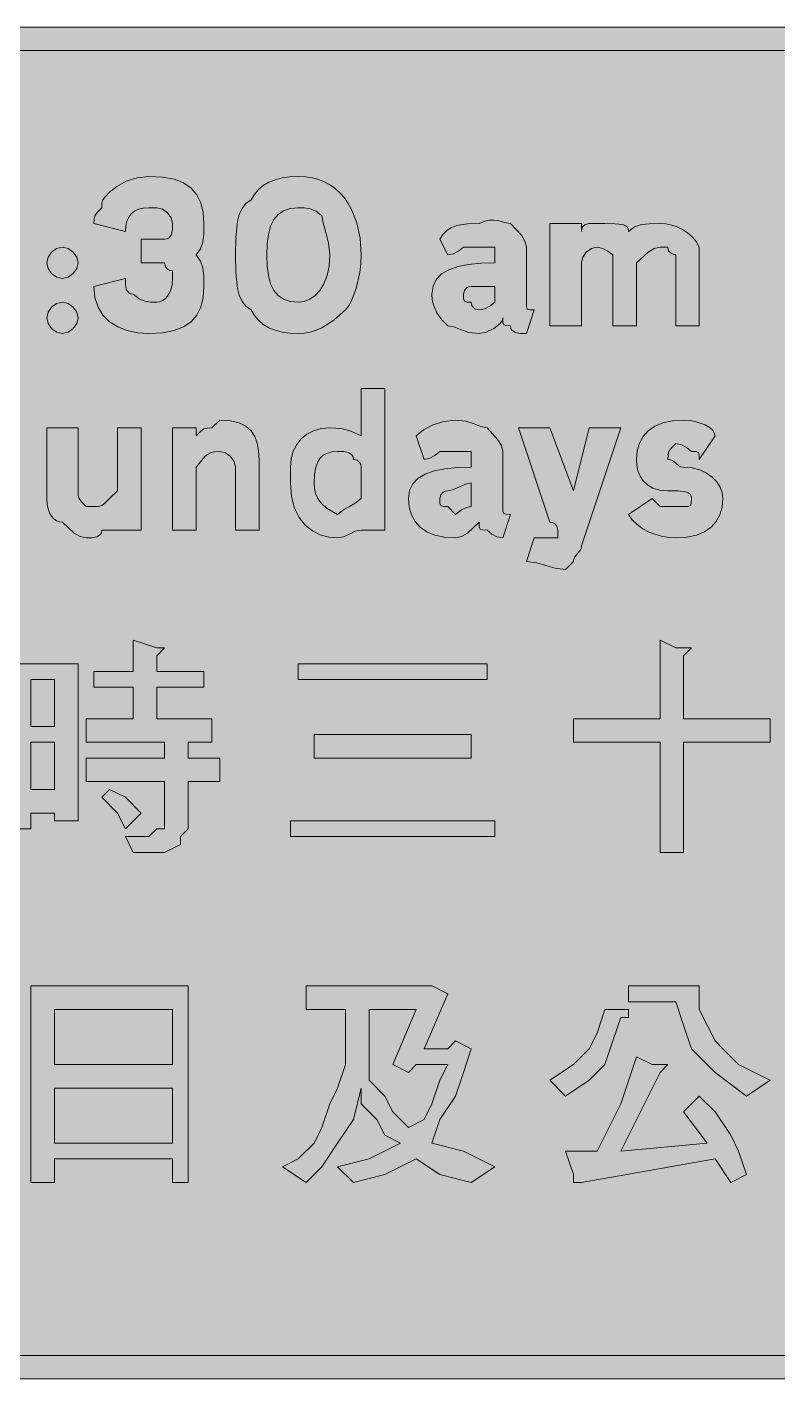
# Model space of a CAD drawing. Header units: metres. Extents: x 12 to 555, y 33 to 239.
# Drawn here: x 165.8 to 280.4, y 32.9 to 239.3 of the extents above; entities that cross this region are included whole.
import ezdxf

# ---------------------------------------------------------------- set-up
doc = ezdxf.new("R2010")
doc.units = ezdxf.units.M
doc.layers.add('FILL_BLACK_000000', color=7, linetype='Continuous', true_color=0x000000)
doc.layers.add('FILL_WHITE_FFFFFF', color=7, linetype='Continuous', true_color=0xffffff)

msp = doc.modelspace()

# ---------------------------------------------------------------- hatches: boundary and pattern name
at = {"layer": 'FILL_BLACK_000000', "true_color": 0x000000}
h = msp.add_hatch(color=7, dxfattribs=at)
h.dxf.hatch_style = 1
h.paths.add_polyline_path([(550.41, 239.28), (552.81, 236.88), (553.21, 236.83), (553.52, 236.67), (554.01, 236.13), (554.5, 235.36), (555.21, 234.48), (555.21, 230.88), (555.21, 41.28), (555, 39.5), (554.46, 37.83), (553.69, 36.39), (552.81, 35.28), (552.1, 34.4), (551.61, 33.63), (551.12, 33.09), (550.81, 32.93), (550.41, 32.88), (546.81, 32.88), (20.01, 32.88), (18.4, 32.92), (17.01, 33.18), (16.33, 33.47), (15.62, 33.89), (14.01, 35.28), (13.13, 36.39), (12.36, 37.83), (11.82, 39.5), (11.61, 41.28), (11.61, 230.88), (11.82, 232.66), (12.36, 234.33), (13.13, 235.77), (14.01, 236.88), (15.62, 238.27), (16.33, 238.69), (17.01, 238.98), (18.4, 239.24), (20.01, 239.28), (546.81, 239.28), (550.41, 239.28)])
h.paths.add_polyline_path([(18.36, 235.08), (17.61, 234.48), (16.92, 233.58), (16.56, 232.68), (16.43, 231.78), (16.41, 230.88), (16.41, 41.28), (16.43, 40.38), (16.56, 39.48), (16.92, 38.58), (17.61, 37.68), (17.66, 37.28), (17.82, 36.99), (18.36, 36.63), (19.13, 36.5), (20.01, 36.48), (546.81, 36.48), (547.71, 36.5), (548.61, 36.63), (549.51, 36.99), (550.41, 37.68), (550.6, 38.58), (551.01, 39.48), (551.42, 40.38), (551.61, 41.28), (551.61, 230.88), (551.42, 231.78), (551.01, 232.68), (550.6, 233.58), (550.41, 234.48), (549.51, 234.67), (548.61, 235.08), (547.71, 235.49), (546.81, 235.68), (20.01, 235.68), (19.13, 235.49), (18.36, 235.08)], flags=16)
h = msp.add_hatch(color=7, dxfattribs=at)
h.dxf.hatch_style = 1
h.paths.add_polyline_path([(182.67, 192.59), (181.07, 192.93), (179.64, 193.49), (178.41, 194.28), (177.4, 195.29), (176.65, 196.53), (176.17, 197.99), (176.01, 199.68), (180.81, 200.88), (180.83, 200), (180.96, 199.23), (181.32, 198.69), (181.61, 198.53), (182.01, 198.48), (182.91, 197.79), (183.81, 197.43), (184.71, 197.3), (185.61, 197.28), (186.06, 197.34), (186.49, 197.51), (186.9, 197.79), (187.26, 198.18), (187.57, 198.69), (187.8, 199.31), (187.96, 200.04), (188.01, 200.88), (188.01, 202.08), (187.61, 202.13), (187.32, 202.27), (186.96, 202.68), (186.81, 203.28), (183.21, 203.28), (183.21, 206.88), (186.81, 206.88), (187.21, 206.93), (187.5, 207.09), (187.86, 207.63), (187.99, 208.4), (188.01, 209.28), (187.8, 210.16), (187.26, 210.93), (186.49, 211.47), (185.61, 211.68), (184.41, 211.68), (183.57, 211.62), (182.83, 211.46), (182.22, 211.17), (181.71, 210.78), (181.32, 210.27), (181.03, 209.66), (180.87, 208.92), (180.81, 208.08), (176.01, 209.28), (176.03, 209.99), (176.16, 210.48), (176.52, 210.97), (177.21, 211.68), (177.23, 212.39), (177.36, 212.88), (177.72, 213.37), (178.41, 214.08), (179.52, 214.96), (180.96, 215.73), (182.63, 216.27), (184.41, 216.48), (186.49, 216.37), (188.25, 216.03), (189.7, 215.47), (190.86, 214.68), (191.73, 213.67), (192.34, 212.43), (192.7, 210.97), (192.81, 209.28), (192.79, 207.69), (192.66, 206.43), (192.3, 205.4), (191.61, 204.48), (192.3, 203.56), (192.66, 202.53), (192.79, 201.27), (192.81, 199.68), (192.7, 197.99), (192.34, 196.53), (191.73, 195.29), (190.86, 194.28), (189.7, 193.49), (188.25, 192.93), (186.49, 192.59), (184.41, 192.48), (182.67, 192.59)])
h = msp.add_hatch(color=7, dxfattribs=at)
h.dxf.hatch_style = 1
h.paths.add_polyline_path([(216.6, 201.82), (216.06, 199.38), (215.29, 197.39), (214.86, 196.64), (214.41, 196.08), (212.61, 194.51), (210.81, 193.38), (209.91, 192.99), (209.01, 192.71), (208.11, 192.54), (207.21, 192.48), (205.92, 192.54), (204.73, 192.71), (203.67, 192.99), (202.71, 193.38), (201.87, 193.89), (201.13, 194.51), (200.52, 195.24), (200.01, 196.08), (199.22, 196.64), (198.62, 197.39), (198.2, 198.32), (197.91, 199.38), (197.65, 201.82), (197.61, 204.48), (197.65, 207.14), (197.91, 209.58), (198.2, 210.64), (198.62, 211.57), (199.22, 212.32), (200.01, 212.88), (200.52, 213.72), (201.13, 214.46), (201.87, 215.07), (202.71, 215.58), (203.67, 215.97), (204.73, 216.26), (205.92, 216.42), (207.21, 216.48), (208.31, 216.42), (209.35, 216.26), (210.32, 215.99), (211.24, 215.62), (212.1, 215.15), (212.88, 214.58), (213.61, 213.92), (214.26, 213.18), (214.84, 212.35), (215.35, 211.44), (216.15, 209.39), (216.64, 207.06), (216.81, 204.48), (216.76, 203.13), (216.6, 201.82)])
h.paths.add_polyline_path([(211.41, 207.93), (211, 209.37), (210.81, 210.48), (209.91, 211.17), (209.01, 211.53), (208.11, 211.66), (207.21, 211.68), (205.97, 211.57), (204.94, 211.23), (204.11, 210.67), (203.46, 209.88), (202.98, 208.87), (202.65, 207.63), (202.47, 206.17), (202.41, 204.48), (202.47, 202.79), (202.65, 201.33), (202.98, 200.09), (203.46, 199.08), (204.11, 198.29), (204.94, 197.73), (205.97, 197.39), (207.21, 197.28), (208.11, 197.39), (208.97, 197.73), (209.78, 198.29), (210.51, 199.08), (211.12, 200.09), (211.6, 201.33), (211.9, 202.79), (212.01, 204.48), (211.82, 206.26), (211.41, 207.93)], flags=16)
h = msp.add_hatch(color=7, dxfattribs=at)
h.dxf.hatch_style = 1
h.paths.add_polyline_path([(241.13, 192.5), (240.36, 192.63), (239.82, 192.99), (239.66, 193.28), (239.61, 193.68), (238.92, 193.7), (238.56, 193.83), (238.43, 194.19), (238.41, 194.88), (238.3, 194.43), (238.02, 194), (237.06, 193.23), (235.88, 192.69), (234.81, 192.48), (233.22, 192.67), (231.96, 193.08), (230.93, 193.49), (230.01, 193.68), (229.13, 194.6), (228.36, 195.63), (227.82, 196.89), (227.66, 197.63), (227.61, 198.48), (227.78, 199.72), (228.27, 200.75), (229.07, 201.58), (230.16, 202.23), (231.54, 202.71), (233.18, 203.04), (235.07, 203.22), (237.21, 203.28), (237.21, 204.48), (237.21, 205.68), (234.81, 205.68), (232.41, 205.68), (231.66, 205.08), (230.89, 204.67), (230.01, 204.48), (228.81, 206.88), (229.31, 207.67), (229.92, 208.27), (230.6, 208.69), (231.36, 208.98), (233.03, 209.24), (234.81, 209.28), (235.66, 209.62), (236.4, 209.79), (237.07, 209.81), (237.66, 209.73), (238.69, 209.45), (239.61, 209.28), (241.26, 207.48), (241.8, 206.58), (242.01, 205.68), (242.01, 197.28), (242.03, 196.59), (242.16, 196.23), (242.52, 196.1), (243.21, 196.08), (242.01, 192.48), (241.13, 192.5)])
h.paths.add_polyline_path([(232.56, 197.43), (232.92, 197.3), (233.61, 197.28), (233.66, 196.88), (233.8, 196.59), (234.21, 196.23), (234.81, 196.08), (235.69, 196.27), (236.46, 196.68), (237.21, 197.28), (237.21, 199.68), (233.61, 199.68), (233.21, 199.63), (232.92, 199.49), (232.56, 199.08), (232.41, 198.48), (232.43, 197.79), (232.56, 197.43)], flags=16)
h = msp.add_hatch(color=7, dxfattribs=at)
h.dxf.hatch_style = 1
h.paths.add_polyline_path([(261.51, 205.47), (260.61, 204.93), (258.81, 203.28), (258.81, 193.68), (255.21, 193.68), (255.21, 204.48), (254.46, 205.08), (253.69, 205.49), (252.81, 205.68), (251.93, 205.47), (251.16, 204.93), (250.62, 204.16), (250.41, 203.28), (250.41, 193.68), (245.61, 193.68), (245.61, 209.28), (250.41, 209.28), (250.41, 208.08), (250.46, 208.48), (250.6, 208.77), (251.01, 209.13), (251.61, 209.28), (254.01, 209.28), (255.58, 209.26), (256.71, 209.13), (257.1, 208.99), (257.38, 208.77), (257.55, 208.48), (257.61, 208.08), (258.53, 208.77), (259.56, 209.13), (260.82, 209.26), (262.41, 209.28), (263.31, 209.22), (264.19, 209.05), (265.05, 208.77), (265.86, 208.38), (266.62, 207.87), (267.3, 207.25), (267.91, 206.52), (268.41, 205.68), (268.41, 204.48), (268.41, 193.68), (264.81, 193.68), (264.81, 204.48), (264.21, 204.63), (263.8, 204.99), (263.66, 205.28), (263.61, 205.68), (262.41, 205.68), (261.51, 205.47)])
h = msp.add_hatch(color=7, dxfattribs=at)
h.dxf.hatch_style = 1
h.paths.add_polyline_path([(173.4, 202.4), (172.86, 201.63), (172.09, 201.09), (171.21, 200.88), (170.33, 201.09), (169.56, 201.63), (169.02, 202.4), (168.81, 203.28), (169.02, 204.16), (169.56, 204.93), (170.33, 205.47), (171.21, 205.68), (172.09, 205.47), (172.86, 204.93), (173.4, 204.16), (173.61, 203.28), (173.4, 202.4)])
h = msp.add_hatch(color=7, dxfattribs=at)
h.dxf.hatch_style = 1
h.paths.add_polyline_path([(173.4, 194), (172.86, 193.23), (172.09, 192.69), (171.21, 192.48), (170.33, 192.69), (169.56, 193.23), (169.02, 194), (168.81, 194.88), (169.02, 195.76), (169.56, 196.53), (170.33, 197.07), (171.21, 197.28), (172.09, 197.07), (172.86, 196.53), (173.4, 195.76), (173.61, 194.88), (173.4, 194)])
h = msp.add_hatch(color=7, dxfattribs=at)
h.dxf.hatch_style = 1
h.paths.add_polyline_path([(220.41, 184.08), (220.41, 162.48), (216.81, 162.48), (215.91, 162.29), (215.01, 161.88), (214.11, 161.47), (213.21, 161.28), (211.87, 161.39), (210.57, 161.75), (209.35, 162.36), (208.26, 163.23), (207.34, 164.39), (206.63, 165.84), (206.17, 167.6), (206.01, 169.68), (206.01, 170.88), (206.01, 172.08), (206.12, 173.37), (206.44, 174.54), (206.96, 175.56), (207.66, 176.43), (208.53, 177.13), (209.55, 177.65), (210.72, 177.97), (212.01, 178.08), (212.93, 178.06), (213.96, 177.93), (215.22, 177.57), (216.81, 176.88), (216.81, 184.08), (220.41, 184.08)])
h.paths.add_polyline_path([(216.81, 172.08), (216.76, 172.48), (216.62, 172.77), (216.21, 173.13), (215.61, 173.28), (215.56, 173.68), (215.4, 173.97), (214.86, 174.33), (214.09, 174.46), (213.21, 174.48), (212.37, 174.42), (211.63, 174.24), (211.02, 173.91), (210.51, 173.43), (210.12, 172.78), (209.83, 171.95), (209.67, 170.92), (209.61, 169.68), (209.67, 168.83), (209.83, 168.09), (210.12, 167.42), (210.51, 166.83), (211.02, 166.29), (211.63, 165.8), (213.21, 164.88), (214.11, 165.59), (215.01, 166.08), (215.91, 166.57), (216.81, 167.28), (216.81, 170.88), (216.81, 172.08)], flags=16)
h = msp.add_hatch(color=7, dxfattribs=at)
h.dxf.hatch_style = 1
h.paths.add_polyline_path([(183.21, 178.08), (183.21, 162.48), (178.41, 162.48), (177.21, 162.48), (177.16, 162.08), (177, 161.79), (176.46, 161.43), (175.69, 161.3), (174.81, 161.28), (173.91, 161.49), (173.01, 162.03), (171.21, 163.68), (170.76, 163.74), (170.33, 163.91), (169.92, 164.19), (169.56, 164.58), (169.25, 165.09), (169.02, 165.71), (168.86, 166.44), (168.81, 167.28), (168.81, 178.08), (173.61, 178.08), (173.61, 168.48), (173.63, 167.77), (173.76, 167.28), (174.12, 166.79), (174.81, 166.08), (176.01, 166.08), (176.72, 166.1), (177.21, 166.23), (177.7, 166.59), (178.41, 167.28), (179.61, 168.48), (179.61, 178.08), (183.21, 178.08)])
h = msp.add_hatch(color=7, dxfattribs=at)
h.dxf.hatch_style = 1
h.paths.add_polyline_path([(197.61, 162.48), (197.61, 172.08), (197.4, 172.96), (196.86, 173.73), (196.09, 174.27), (195.21, 174.48), (194.42, 174.43), (193.8, 174.27), (193.33, 174.04), (192.96, 173.73), (191.61, 172.08), (191.61, 162.48), (188.01, 162.48), (188.01, 178.08), (191.61, 178.08), (191.61, 176.88), (192.32, 177.57), (192.81, 177.93), (193.3, 178.06), (194.01, 178.08), (195.21, 179.28), (196.85, 179.17), (198.17, 178.85), (199.22, 178.33), (200.01, 177.63), (200.58, 176.76), (200.95, 175.74), (201.15, 174.57), (201.21, 173.28), (201.21, 162.48), (197.61, 162.48)])
h = msp.add_hatch(color=7, dxfattribs=at)
h.dxf.hatch_style = 1
h.paths.add_polyline_path([(237.53, 161.47), (236.76, 161.88), (236.01, 162.48), (235.32, 162.5), (234.96, 162.63), (234.83, 162.99), (234.81, 163.68), (233.01, 162.03), (232.11, 161.49), (231.21, 161.28), (229.52, 161.39), (228.06, 161.71), (226.82, 162.23), (225.81, 162.93), (225.02, 163.8), (224.46, 164.82), (224.12, 165.99), (224.01, 167.28), (224.18, 168.52), (224.67, 169.55), (225.47, 170.38), (226.56, 171.03), (227.94, 171.51), (229.58, 171.84), (231.47, 172.02), (233.61, 172.08), (233.61, 173.28), (233.61, 174.48), (231.21, 174.48), (228.81, 174.48), (228.06, 173.88), (227.29, 173.47), (226.41, 173.28), (225.21, 176.88), (226.32, 177.76), (227.76, 178.53), (229.43, 179.07), (231.21, 179.28), (232.8, 179.09), (234.06, 178.68), (235.09, 178.27), (236.01, 178.08), (237.66, 176.28), (238.2, 175.38), (238.41, 174.48), (238.41, 166.08), (238.43, 165.39), (238.56, 165.03), (238.92, 164.9), (239.61, 164.88), (238.41, 161.28), (237.53, 161.47)])
h.paths.add_polyline_path([(228.96, 166.23), (229.32, 166.1), (230.01, 166.08), (231.21, 164.88), (232.09, 165.57), (232.86, 165.93), (233.61, 166.08), (233.61, 169.68), (232.71, 169.49), (231.81, 169.08), (230.91, 168.67), (230.01, 168.48), (229.61, 168.43), (229.32, 168.29), (228.96, 167.88), (228.81, 167.28), (228.83, 166.59), (228.96, 166.23)], flags=16)
h = msp.add_hatch(color=7, dxfattribs=at)
h.dxf.hatch_style = 1
h.paths.add_polyline_path([(250.41, 160.08), (250.36, 159.68), (250.22, 159.37), (249.81, 158.88), (249.4, 158.39), (249.26, 158.08), (249.21, 157.68), (248.01, 156.48), (246.4, 156.67), (245.01, 157.08), (243.62, 157.49), (242.01, 157.68), (243.21, 161.28), (244.41, 161.28), (245.61, 161.28), (246.81, 161.28), (246.81, 162.48), (246.66, 163.08), (246.3, 163.49), (246.01, 163.63), (245.61, 163.68), (240.81, 178.08), (245.61, 178.08), (249.21, 168.48), (251.61, 178.08), (256.41, 178.08), (250.41, 160.08)])
h = msp.add_hatch(color=7, dxfattribs=at)
h.dxf.hatch_style = 1
h.paths.add_polyline_path([(271.9, 165.99), (271.56, 164.82), (271, 163.8), (270.21, 162.93), (269.2, 162.23), (267.96, 161.71), (266.5, 161.39), (264.81, 161.28), (263.86, 161.34), (262.84, 161.51), (261.79, 161.79), (260.76, 162.18), (259.78, 162.69), (258.9, 163.31), (258.17, 164.04), (257.61, 164.88), (261.21, 167.28), (262.41, 166.08), (264.81, 166.08), (266.01, 166.08), (266.7, 166.1), (267.06, 166.23), (267.19, 166.59), (267.21, 167.28), (267.15, 167.68), (266.99, 167.97), (266.7, 168.19), (266.31, 168.33), (265.18, 168.46), (263.61, 168.48), (262.37, 168.59), (261.34, 168.89), (260.51, 169.37), (259.86, 169.98), (259.38, 170.71), (259.05, 171.52), (258.87, 172.38), (258.81, 173.28), (258.92, 174.57), (259.26, 175.74), (259.82, 176.76), (260.61, 177.63), (261.62, 178.33), (262.86, 178.85), (264.32, 179.17), (266.01, 179.28), (266.91, 179.23), (267.77, 179.07), (269.31, 178.53), (269.92, 178.17), (270.4, 177.76), (270.7, 177.33), (270.81, 176.88), (268.41, 173.28), (268.39, 173.97), (268.26, 174.33), (267.9, 174.46), (267.21, 174.48), (266.46, 175.08), (265.69, 175.49), (264.81, 175.68), (264.12, 174.97), (263.76, 174.48), (263.63, 173.99), (263.61, 173.28), (264.01, 173.23), (264.32, 173.09), (264.81, 172.68), (265.3, 172.27), (265.61, 172.13), (266.01, 172.08), (267.3, 171.97), (268.47, 171.67), (269.49, 171.19), (270.36, 170.58), (271.06, 169.85), (271.58, 169.04), (271.9, 168.18), (272.01, 167.28), (271.9, 165.99)])
h = msp.add_hatch(color=7, dxfattribs=at)
h.dxf.hatch_style = 1
h.paths.add_polyline_path([(182.01, 138.48), (176.01, 138.48), (176.01, 140.88), (182.01, 140.88), (182.01, 145.68), (185.61, 144.48), (186.81, 144.48), (185.61, 143.28), (185.61, 140.88), (192.81, 140.88), (192.81, 138.48), (185.61, 138.48), (185.61, 133.68), (194.01, 133.68), (194.01, 130.08), (190.41, 130.08), (190.41, 127.68), (195.21, 127.68), (195.21, 124.08), (190.41, 124.08), (190.41, 116.88), (189.21, 115.68), (189.21, 114.48), (186.81, 113.28), (185.61, 113.28), (182.01, 113.28), (180.81, 115.68), (184.41, 115.68), (185.61, 116.88), (186.81, 116.88), (186.81, 118.08), (186.81, 124.08), (174.81, 124.08), (174.81, 127.68), (186.81, 127.68), (186.81, 130.08), (174.81, 130.08), (174.81, 133.68), (182.01, 133.68), (182.01, 138.48)])
h = msp.add_hatch(color=7, dxfattribs=at)
h.dxf.hatch_style = 1
h.paths.add_polyline_path([(266.01, 144.48), (267.21, 144.48), (266.01, 143.28), (266.01, 133.68), (279.21, 133.68), (279.21, 130.08), (266.01, 130.08), (266.01, 113.28), (262.41, 113.28), (262.41, 130.08), (249.21, 130.08), (249.21, 133.68), (262.41, 133.68), (262.41, 145.68), (264.81, 144.48), (266.01, 144.48)])
h = msp.add_hatch(color=7, dxfattribs=at)
h.dxf.hatch_style = 1
h.paths.add_polyline_path([(170.01, 118.08), (170.01, 119.28), (166.41, 119.28), (166.41, 116.88), (162.81, 116.88), (162.81, 118.08), (162.81, 142.08), (173.61, 142.08), (173.61, 118.08), (170.01, 118.08)])
h.paths.add_polyline_path([(166.41, 139.68), (166.41, 132.48), (170.01, 132.48), (170.01, 139.68), (166.41, 139.68)], flags=16)
h.paths.add_polyline_path([(170.01, 130.08), (166.41, 130.08), (166.41, 122.88), (170.01, 122.88), (170.01, 130.08)], flags=16)
h = msp.add_hatch(color=7, dxfattribs=at)
h.dxf.hatch_style = 1
h.paths.add_polyline_path([(236.01, 142.08), (236.01, 139.68), (207.21, 139.68), (207.21, 142.08), (236.01, 142.08)])
h = msp.add_hatch(color=7, dxfattribs=at)
h.dxf.hatch_style = 1
h.paths.add_polyline_path([(233.61, 131.28), (233.61, 127.68), (209.61, 127.68), (209.61, 131.28), (233.61, 131.28)])
h = msp.add_hatch(color=7, dxfattribs=at)
h.dxf.hatch_style = 1
h.paths.add_polyline_path([(180.81, 121.68), (183.21, 119.28), (180.81, 116.88), (179.61, 119.28), (177.21, 121.68), (178.41, 122.88), (180.81, 121.68)])
h = msp.add_hatch(color=7, dxfattribs=at)
h.dxf.hatch_style = 1
h.paths.add_polyline_path([(237.21, 118.08), (237.21, 115.68), (206.01, 115.68), (206.01, 118.08), (237.21, 118.08)])
h = msp.add_hatch(color=7, dxfattribs=at)
h.dxf.hatch_style = 1
h.paths.add_polyline_path([(190.41, 62.88), (188.01, 62.88), (188.01, 66.48), (170.01, 66.48), (170.01, 62.88), (166.41, 62.88), (166.41, 92.88), (190.41, 92.88), (190.41, 62.88)])
h.paths.add_polyline_path([(170.01, 77.28), (170.01, 68.88), (188.01, 68.88), (188.01, 77.28), (170.01, 77.28)], flags=16)
h.paths.add_polyline_path([(188.01, 89.28), (170.01, 89.28), (170.01, 80.88), (188.01, 80.88), (188.01, 89.28)], flags=16)
h = msp.add_hatch(color=7, dxfattribs=at)
h.dxf.hatch_style = 1
h.paths.add_polyline_path([(227.61, 92.88), (230.01, 91.68), (226.41, 83.28), (230.01, 83.28), (231.21, 84.48), (233.61, 83.28), (232.41, 79.68), (231.21, 76.08), (228.81, 72.48), (227.61, 68.88), (232.41, 67.68), (237.21, 65.28), (233.61, 62.88), (228.81, 64.08), (225.21, 66.48), (220.41, 64.08), (215.61, 62.88), (213.21, 65.28), (218.01, 66.48), (222.81, 68.88), (220.41, 70.08), (219.21, 72.48), (216.81, 74.88), (216.81, 77.28), (215.61, 72.48), (213.21, 68.88), (210.81, 65.28), (208.41, 62.88), (204.81, 65.28), (207.21, 66.48), (209.61, 68.88), (210.81, 71.28), (212.01, 74.88), (213.21, 77.28), (214.41, 80.88), (214.41, 85.68), (214.41, 89.28), (208.41, 89.28), (208.41, 92.88), (226.41, 92.88), (227.61, 92.88)])
h.paths.add_polyline_path([(218.01, 78.48), (220.41, 76.08), (221.61, 73.68), (224.01, 71.28), (226.41, 72.48), (227.61, 74.88), (228.81, 78.48), (230.01, 80.88), (225.21, 80.88), (224.01, 79.68), (221.61, 80.88), (225.21, 89.28), (218.01, 89.28), (218.01, 80.88), (218.01, 78.48)], flags=16)
h = msp.add_hatch(color=7, dxfattribs=at)
h.dxf.hatch_style = 1
h.paths.add_polyline_path([(268.41, 92.88), (268.41, 90.48), (268.41, 89.28), (269.61, 86.88), (270.81, 84.48), (272.01, 83.28), (274.41, 80.88), (276.81, 79.68), (279.21, 78.48), (275.61, 76.08), (270.81, 79.68), (267.21, 83.28), (266.01, 86.88), (264.81, 90.48), (257.61, 90.48), (257.61, 92.88), (268.41, 92.88)])
h = msp.add_hatch(color=7, dxfattribs=at)
h.dxf.hatch_style = 1
h.paths.add_polyline_path([(257.61, 89.28), (257.61, 88.08), (256.41, 88.08), (255.21, 84.48), (254.01, 80.88), (251.61, 78.48), (248.01, 76.08), (245.61, 78.48), (249.21, 80.88), (251.61, 83.28), (252.81, 85.68), (254.01, 89.28), (256.41, 89.28), (257.61, 89.28)])
h = msp.add_hatch(color=7, dxfattribs=at)
h.dxf.hatch_style = 1
h.paths.add_polyline_path([(262.41, 80.88), (263.61, 80.88), (262.41, 79.68), (256.41, 67.68), (269.61, 68.88), (266.01, 73.68), (268.41, 76.08), (270.81, 73.68), (273.21, 70.08), (274.41, 67.68), (275.61, 64.08), (273.21, 62.88), (270.81, 66.48), (250.41, 62.88), (249.21, 62.88), (249.21, 64.08), (248.01, 67.68), (252.81, 67.68), (256.41, 74.88), (258.81, 82.08), (261.21, 80.88), (262.41, 80.88)])
at = {"layer": 'FILL_WHITE_FFFFFF', "true_color": 0xffffff}
h = msp.add_hatch(color=7, dxfattribs=at)
h.dxf.hatch_style = 1
h.paths.add_polyline_path([(546.81, 235.68), (547.71, 235.49), (548.61, 235.08), (549.51, 234.67), (550.41, 234.48), (550.6, 233.58), (551.01, 232.68), (551.42, 231.78), (551.61, 230.88), (551.61, 41.28), (551.59, 40.57), (551.46, 40.08), (551.1, 39.59), (550.41, 38.88), (550.41, 37.68), (549.7, 37.66), (549.21, 37.53), (548.72, 37.17), (548.01, 36.48), (546.81, 36.48), (20.01, 36.48), (19.13, 36.5), (18.36, 36.63), (17.82, 36.99), (17.66, 37.28), (17.61, 37.68), (16.92, 38.58), (16.56, 39.48), (16.43, 40.38), (16.41, 41.28), (16.41, 230.88), (16.47, 231.78), (16.63, 232.64), (16.92, 233.45), (17.31, 234.18), (17.82, 234.79), (18.43, 235.27), (19.17, 235.57), (20.01, 235.68), (546.81, 235.68)])

# ---------------------------------------------------------------- linework, layer by layer
at = {"layer": 'FILL_BLACK_000000', "lineweight": 0, "true_color": 0x000000}
for points in [[(546.81, 32.88), (20.01, 32.88), (18.4, 32.92), (17.01, 33.18), (16.33, 33.47), (15.62, 33.89), (14.01, 35.28), (13.13, 36.39), (12.36, 37.83), (11.82, 39.5), (11.61, 41.28), (11.61, 230.88), (11.82, 232.66), (12.36, 234.33), (13.13, 235.77), (14.01, 236.88), (15.62, 238.27), (16.33, 238.69), (17.01, 238.98), (18.4, 239.24), (20.01, 239.28), (546.81, 239.28)], [(546.81, 235.68), (20.01, 235.68), (19.13, 235.49), (18.36, 235.08), (17.61, 234.48), (16.92, 233.58), (16.56, 232.68), (16.43, 231.78), (16.41, 230.88), (16.41, 41.28), (16.43, 40.38), (16.56, 39.48), (16.92, 38.58), (17.61, 37.68), (17.66, 37.28), (17.82, 36.99), (18.36, 36.63), (19.13, 36.5), (20.01, 36.48), (546.81, 36.48)]]:
    msp.add_lwpolyline(points, dxfattribs=at)
for points in [[(182.67, 192.59), (181.07, 192.93), (179.64, 193.49), (178.41, 194.28), (177.4, 195.29), (176.65, 196.53), (176.17, 197.99), (176.01, 199.68), (180.81, 200.88), (180.83, 200), (180.96, 199.23), (181.32, 198.69), (181.61, 198.53), (182.01, 198.48), (182.91, 197.79), (183.81, 197.43), (184.71, 197.3), (185.61, 197.28), (186.06, 197.34), (186.49, 197.51), (186.9, 197.79), (187.26, 198.18), (187.57, 198.69), (187.8, 199.31), (187.96, 200.04), (188.01, 200.88), (188.01, 202.08), (187.61, 202.13), (187.32, 202.27), (186.96, 202.68), (186.81, 203.28), (183.21, 203.28), (183.21, 206.88), (186.81, 206.88), (187.21, 206.93), (187.5, 207.09), (187.86, 207.63), (187.99, 208.4), (188.01, 209.28), (187.8, 210.16), (187.26, 210.93), (186.49, 211.47), (185.61, 211.68), (184.41, 211.68), (183.57, 211.62), (182.83, 211.46), (182.22, 211.17), (181.71, 210.78), (181.32, 210.27), (181.03, 209.66), (180.87, 208.92), (180.81, 208.08), (176.01, 209.28), (176.03, 209.99), (176.16, 210.48), (176.52, 210.97), (177.21, 211.68), (177.23, 212.39), (177.36, 212.88), (177.72, 213.37), (178.41, 214.08), (179.52, 214.96), (180.96, 215.73), (182.63, 216.27), (184.41, 216.48), (186.49, 216.37), (188.25, 216.03), (189.7, 215.47), (190.86, 214.68), (191.73, 213.67), (192.34, 212.43), (192.7, 210.97), (192.81, 209.28), (192.79, 207.69), (192.66, 206.43), (192.3, 205.4), (191.61, 204.48), (192.3, 203.56), (192.66, 202.53), (192.79, 201.27), (192.81, 199.68), (192.7, 197.99), (192.34, 196.53), (191.73, 195.29), (190.86, 194.28), (189.7, 193.49), (188.25, 192.93), (186.49, 192.59), (184.41, 192.48)], [(216.6, 201.82), (216.06, 199.38), (215.29, 197.39), (214.86, 196.64), (214.41, 196.08), (212.61, 194.51), (210.81, 193.38), (209.91, 192.99), (209.01, 192.71), (208.11, 192.54), (207.21, 192.48), (205.92, 192.54), (204.73, 192.71), (203.67, 192.99), (202.71, 193.38), (201.87, 193.89), (201.13, 194.51), (200.52, 195.24), (200.01, 196.08), (199.22, 196.64), (198.62, 197.39), (198.2, 198.32), (197.91, 199.38), (197.65, 201.82), (197.61, 204.48), (197.65, 207.14), (197.91, 209.58), (198.2, 210.64), (198.62, 211.57), (199.22, 212.32), (200.01, 212.88), (200.52, 213.72), (201.13, 214.46), (201.87, 215.07), (202.71, 215.58), (203.67, 215.97), (204.73, 216.26), (205.92, 216.42), (207.21, 216.48), (208.31, 216.42), (209.35, 216.26), (210.32, 215.99), (211.24, 215.62), (212.1, 215.15), (212.88, 214.58), (213.61, 213.92), (214.26, 213.18), (214.84, 212.35), (215.35, 211.44), (216.15, 209.39), (216.64, 207.06), (216.81, 204.48), (216.76, 203.13)], [(211.41, 207.93), (211, 209.37), (210.81, 210.48), (209.91, 211.17), (209.01, 211.53), (208.11, 211.66), (207.21, 211.68), (205.97, 211.57), (204.94, 211.23), (204.11, 210.67), (203.46, 209.88), (202.98, 208.87), (202.65, 207.63), (202.47, 206.17), (202.41, 204.48), (202.47, 202.79), (202.65, 201.33), (202.98, 200.09), (203.46, 199.08), (204.11, 198.29), (204.94, 197.73), (205.97, 197.39), (207.21, 197.28), (208.11, 197.39), (208.97, 197.73), (209.78, 198.29), (210.51, 199.08), (211.12, 200.09), (211.6, 201.33), (211.9, 202.79), (212.01, 204.48), (211.82, 206.26)], [(241.13, 192.5), (240.36, 192.63), (239.82, 192.99), (239.66, 193.28), (239.61, 193.68), (238.92, 193.7), (238.56, 193.83), (238.43, 194.19), (238.41, 194.88), (238.3, 194.43), (238.02, 194), (237.06, 193.23), (235.88, 192.69), (234.81, 192.48), (233.22, 192.67), (231.96, 193.08), (230.93, 193.49), (230.01, 193.68), (229.13, 194.6), (228.36, 195.63), (227.82, 196.89), (227.66, 197.63), (227.61, 198.48), (227.78, 199.72), (228.27, 200.75), (229.07, 201.58), (230.16, 202.23), (231.54, 202.71), (233.18, 203.04), (235.07, 203.22), (237.21, 203.28), (237.21, 204.48), (237.21, 205.68), (234.81, 205.68), (232.41, 205.68), (231.66, 205.08), (230.89, 204.67), (230.01, 204.48), (228.81, 206.88), (229.31, 207.67), (229.92, 208.27), (230.6, 208.69), (231.36, 208.98), (233.03, 209.24), (234.81, 209.28), (235.66, 209.62), (236.4, 209.79), (237.07, 209.81), (237.66, 209.73), (238.69, 209.45), (239.61, 209.28), (241.26, 207.48), (241.8, 206.58), (242.01, 205.68), (242.01, 197.28), (242.03, 196.59), (242.16, 196.23), (242.52, 196.1), (243.21, 196.08), (242.01, 192.48)], [(261.51, 205.47), (260.61, 204.93), (258.81, 203.28), (258.81, 193.68), (255.21, 193.68), (255.21, 204.48), (254.46, 205.08), (253.69, 205.49), (252.81, 205.68), (251.93, 205.47), (251.16, 204.93), (250.62, 204.16), (250.41, 203.28), (250.41, 193.68), (245.61, 193.68), (245.61, 209.28), (250.41, 209.28), (250.41, 208.08), (250.46, 208.48), (250.6, 208.77), (251.01, 209.13), (251.61, 209.28), (254.01, 209.28), (255.58, 209.26), (256.71, 209.13), (257.1, 208.99), (257.38, 208.77), (257.55, 208.48), (257.61, 208.08), (258.53, 208.77), (259.56, 209.13), (260.82, 209.26), (262.41, 209.28), (263.31, 209.22), (264.19, 209.05), (265.05, 208.77), (265.86, 208.38), (266.62, 207.87), (267.3, 207.25), (267.91, 206.52), (268.41, 205.68), (268.41, 204.48), (268.41, 193.68), (264.81, 193.68), (264.81, 204.48), (264.21, 204.63), (263.8, 204.99), (263.66, 205.28), (263.61, 205.68), (262.41, 205.68)], [(173.4, 202.4), (172.86, 201.63), (172.09, 201.09), (171.21, 200.88), (170.33, 201.09), (169.56, 201.63), (169.02, 202.4), (168.81, 203.28), (169.02, 204.16), (169.56, 204.93), (170.33, 205.47), (171.21, 205.68), (172.09, 205.47), (172.86, 204.93), (173.4, 204.16), (173.61, 203.28)], [(232.56, 197.43), (232.92, 197.3), (233.61, 197.28), (233.66, 196.88), (233.8, 196.59), (234.21, 196.23), (234.81, 196.08), (235.69, 196.27), (236.46, 196.68), (237.21, 197.28), (237.21, 199.68), (233.61, 199.68), (233.21, 199.63), (232.92, 199.49), (232.56, 199.08), (232.41, 198.48), (232.43, 197.79)], [(173.4, 194), (172.86, 193.23), (172.09, 192.69), (171.21, 192.48), (170.33, 192.69), (169.56, 193.23), (169.02, 194), (168.81, 194.88), (169.02, 195.76), (169.56, 196.53), (170.33, 197.07), (171.21, 197.28), (172.09, 197.07), (172.86, 196.53), (173.4, 195.76), (173.61, 194.88)], [(220.41, 184.08), (220.41, 162.48), (216.81, 162.48), (215.91, 162.29), (215.01, 161.88), (214.11, 161.47), (213.21, 161.28), (211.87, 161.39), (210.57, 161.75), (209.35, 162.36), (208.26, 163.23), (207.34, 164.39), (206.63, 165.84), (206.17, 167.6), (206.01, 169.68), (206.01, 170.88), (206.01, 172.08), (206.12, 173.37), (206.44, 174.54), (206.96, 175.56), (207.66, 176.43), (208.53, 177.13), (209.55, 177.65), (210.72, 177.97), (212.01, 178.08), (212.93, 178.06), (213.96, 177.93), (215.22, 177.57), (216.81, 176.88), (216.81, 184.08)], [(183.21, 178.08), (183.21, 162.48), (178.41, 162.48), (177.21, 162.48), (177.16, 162.08), (177, 161.79), (176.46, 161.43), (175.69, 161.3), (174.81, 161.28), (173.91, 161.49), (173.01, 162.03), (171.21, 163.68), (170.76, 163.74), (170.33, 163.91), (169.92, 164.19), (169.56, 164.58), (169.25, 165.09), (169.02, 165.71), (168.86, 166.44), (168.81, 167.28), (168.81, 178.08), (173.61, 178.08), (173.61, 168.48), (173.63, 167.77), (173.76, 167.28), (174.12, 166.79), (174.81, 166.08), (176.01, 166.08), (176.72, 166.1), (177.21, 166.23), (177.7, 166.59), (178.41, 167.28), (179.61, 168.48), (179.61, 178.08)], [(197.61, 162.48), (197.61, 172.08), (197.4, 172.96), (196.86, 173.73), (196.09, 174.27), (195.21, 174.48), (194.42, 174.43), (193.8, 174.27), (193.33, 174.04), (192.96, 173.73), (191.61, 172.08), (191.61, 162.48), (188.01, 162.48), (188.01, 178.08), (191.61, 178.08), (191.61, 176.88), (192.32, 177.57), (192.81, 177.93), (193.3, 178.06), (194.01, 178.08), (195.21, 179.28), (196.85, 179.17), (198.17, 178.85), (199.22, 178.33), (200.01, 177.63), (200.58, 176.76), (200.95, 175.74), (201.15, 174.57), (201.21, 173.28), (201.21, 162.48)], [(237.53, 161.47), (236.76, 161.88), (236.01, 162.48), (235.32, 162.5), (234.96, 162.63), (234.83, 162.99), (234.81, 163.68), (233.01, 162.03), (232.11, 161.49), (231.21, 161.28), (229.52, 161.39), (228.06, 161.71), (226.82, 162.23), (225.81, 162.93), (225.02, 163.8), (224.46, 164.82), (224.12, 165.99), (224.01, 167.28), (224.18, 168.52), (224.67, 169.55), (225.47, 170.38), (226.56, 171.03), (227.94, 171.51), (229.58, 171.84), (231.47, 172.02), (233.61, 172.08), (233.61, 173.28), (233.61, 174.48), (231.21, 174.48), (228.81, 174.48), (228.06, 173.88), (227.29, 173.47), (226.41, 173.28), (225.21, 176.88), (226.32, 177.76), (227.76, 178.53), (229.43, 179.07), (231.21, 179.28), (232.8, 179.09), (234.06, 178.68), (235.09, 178.27), (236.01, 178.08), (237.66, 176.28), (238.2, 175.38), (238.41, 174.48), (238.41, 166.08), (238.43, 165.39), (238.56, 165.03), (238.92, 164.9), (239.61, 164.88), (238.41, 161.28)], [(250.41, 160.08), (250.36, 159.68), (250.22, 159.37), (249.81, 158.88), (249.4, 158.39), (249.26, 158.08), (249.21, 157.68), (248.01, 156.48), (246.4, 156.67), (245.01, 157.08), (243.62, 157.49), (242.01, 157.68), (243.21, 161.28), (244.41, 161.28), (245.61, 161.28), (246.81, 161.28), (246.81, 162.48), (246.66, 163.08), (246.3, 163.49), (246.01, 163.63), (245.61, 163.68), (240.81, 178.08), (245.61, 178.08), (249.21, 168.48), (251.61, 178.08), (256.41, 178.08)], [(271.9, 165.99), (271.56, 164.82), (271, 163.8), (270.21, 162.93), (269.2, 162.23), (267.96, 161.71), (266.5, 161.39), (264.81, 161.28), (263.86, 161.34), (262.84, 161.51), (261.79, 161.79), (260.76, 162.18), (259.78, 162.69), (258.9, 163.31), (258.17, 164.04), (257.61, 164.88), (261.21, 167.28), (262.41, 166.08), (264.81, 166.08), (266.01, 166.08), (266.7, 166.1), (267.06, 166.23), (267.19, 166.59), (267.21, 167.28), (267.15, 167.68), (266.99, 167.97), (266.7, 168.19), (266.31, 168.33), (265.18, 168.46), (263.61, 168.48), (262.37, 168.59), (261.34, 168.89), (260.51, 169.37), (259.86, 169.98), (259.38, 170.71), (259.05, 171.52), (258.87, 172.38), (258.81, 173.28), (258.92, 174.57), (259.26, 175.74), (259.82, 176.76), (260.61, 177.63), (261.62, 178.33), (262.86, 178.85), (264.32, 179.17), (266.01, 179.28), (266.91, 179.23), (267.77, 179.07), (269.31, 178.53), (269.92, 178.17), (270.4, 177.76), (270.7, 177.33), (270.81, 176.88), (268.41, 173.28), (268.39, 173.97), (268.26, 174.33), (267.9, 174.46), (267.21, 174.48), (266.46, 175.08), (265.69, 175.49), (264.81, 175.68), (264.12, 174.97), (263.76, 174.48), (263.63, 173.99), (263.61, 173.28), (264.01, 173.23), (264.32, 173.09), (264.81, 172.68), (265.3, 172.27), (265.61, 172.13), (266.01, 172.08), (267.3, 171.97), (268.47, 171.67), (269.49, 171.19), (270.36, 170.58), (271.06, 169.85), (271.58, 169.04), (271.9, 168.18), (272.01, 167.28)], [(216.81, 172.08), (216.76, 172.48), (216.62, 172.77), (216.21, 173.13), (215.61, 173.28), (215.56, 173.68), (215.4, 173.97), (214.86, 174.33), (214.09, 174.46), (213.21, 174.48), (212.37, 174.42), (211.63, 174.24), (211.02, 173.91), (210.51, 173.43), (210.12, 172.78), (209.83, 171.95), (209.67, 170.92), (209.61, 169.68), (209.67, 168.83), (209.83, 168.09), (210.12, 167.42), (210.51, 166.83), (211.02, 166.29), (211.63, 165.8), (213.21, 164.88), (214.11, 165.59), (215.01, 166.08), (215.91, 166.57), (216.81, 167.28), (216.81, 170.88)], [(228.96, 166.23), (229.32, 166.1), (230.01, 166.08), (231.21, 164.88), (232.09, 165.57), (232.86, 165.93), (233.61, 166.08), (233.61, 169.68), (232.71, 169.49), (231.81, 169.08), (230.91, 168.67), (230.01, 168.48), (229.61, 168.43), (229.32, 168.29), (228.96, 167.88), (228.81, 167.28), (228.83, 166.59)], [(182.01, 138.48), (176.01, 138.48), (176.01, 140.88), (182.01, 140.88), (182.01, 145.68), (185.61, 144.48), (186.81, 144.48), (185.61, 143.28), (185.61, 140.88), (192.81, 140.88), (192.81, 138.48), (185.61, 138.48), (185.61, 133.68), (194.01, 133.68), (194.01, 130.08), (190.41, 130.08), (190.41, 127.68), (195.21, 127.68), (195.21, 124.08), (190.41, 124.08), (190.41, 116.88), (189.21, 115.68), (189.21, 114.48), (186.81, 113.28), (185.61, 113.28), (182.01, 113.28), (180.81, 115.68), (184.41, 115.68), (185.61, 116.88), (186.81, 116.88), (186.81, 118.08), (186.81, 124.08), (174.81, 124.08), (174.81, 127.68), (186.81, 127.68), (186.81, 130.08), (174.81, 130.08), (174.81, 133.68), (182.01, 133.68)], [(266.01, 144.48), (267.21, 144.48), (266.01, 143.28), (266.01, 133.68), (279.21, 133.68), (279.21, 130.08), (266.01, 130.08), (266.01, 113.28), (262.41, 113.28), (262.41, 130.08), (249.21, 130.08), (249.21, 133.68), (262.41, 133.68), (262.41, 145.68), (264.81, 144.48)], [(170.01, 118.08), (170.01, 119.28), (166.41, 119.28), (166.41, 116.88), (162.81, 116.88), (162.81, 118.08), (162.81, 142.08), (173.61, 142.08), (173.61, 118.08)], [(236.01, 142.08), (236.01, 139.68), (207.21, 139.68), (207.21, 142.08)], [(166.41, 139.68), (166.41, 132.48), (170.01, 132.48), (170.01, 139.68)], [(170.01, 130.08), (166.41, 130.08), (166.41, 122.88), (170.01, 122.88)], [(233.61, 131.28), (233.61, 127.68), (209.61, 127.68), (209.61, 131.28)], [(180.81, 121.68), (183.21, 119.28), (180.81, 116.88), (179.61, 119.28), (177.21, 121.68), (178.41, 122.88)], [(237.21, 118.08), (237.21, 115.68), (206.01, 115.68), (206.01, 118.08)], [(190.41, 62.88), (188.01, 62.88), (188.01, 66.48), (170.01, 66.48), (170.01, 62.88), (166.41, 62.88), (166.41, 92.88), (190.41, 92.88)], [(227.61, 92.88), (230.01, 91.68), (226.41, 83.28), (230.01, 83.28), (231.21, 84.48), (233.61, 83.28), (232.41, 79.68), (231.21, 76.08), (228.81, 72.48), (227.61, 68.88), (232.41, 67.68), (237.21, 65.28), (233.61, 62.88), (228.81, 64.08), (225.21, 66.48), (220.41, 64.08), (215.61, 62.88), (213.21, 65.28), (218.01, 66.48), (222.81, 68.88), (220.41, 70.08), (219.21, 72.48), (216.81, 74.88), (216.81, 77.28), (215.61, 72.48), (213.21, 68.88), (210.81, 65.28), (208.41, 62.88), (204.81, 65.28), (207.21, 66.48), (209.61, 68.88), (210.81, 71.28), (212.01, 74.88), (213.21, 77.28), (214.41, 80.88), (214.41, 85.68), (214.41, 89.28), (208.41, 89.28), (208.41, 92.88), (226.41, 92.88)], [(268.41, 92.88), (268.41, 90.48), (268.41, 89.28), (269.61, 86.88), (270.81, 84.48), (272.01, 83.28), (274.41, 80.88), (276.81, 79.68), (279.21, 78.48), (275.61, 76.08), (270.81, 79.68), (267.21, 83.28), (266.01, 86.88), (264.81, 90.48), (257.61, 90.48), (257.61, 92.88)], [(188.01, 89.28), (170.01, 89.28), (170.01, 80.88), (188.01, 80.88)], [(218.01, 78.48), (220.41, 76.08), (221.61, 73.68), (224.01, 71.28), (226.41, 72.48), (227.61, 74.88), (228.81, 78.48), (230.01, 80.88), (225.21, 80.88), (224.01, 79.68), (221.61, 80.88), (225.21, 89.28), (218.01, 89.28), (218.01, 80.88)], [(257.61, 89.28), (257.61, 88.08), (256.41, 88.08), (255.21, 84.48), (254.01, 80.88), (251.61, 78.48), (248.01, 76.08), (245.61, 78.48), (249.21, 80.88), (251.61, 83.28), (252.81, 85.68), (254.01, 89.28), (256.41, 89.28)], [(262.41, 80.88), (263.61, 80.88), (262.41, 79.68), (256.41, 67.68), (269.61, 68.88), (266.01, 73.68), (268.41, 76.08), (270.81, 73.68), (273.21, 70.08), (274.41, 67.68), (275.61, 64.08), (273.21, 62.88), (270.81, 66.48), (250.41, 62.88), (249.21, 62.88), (249.21, 64.08), (248.01, 67.68), (252.81, 67.68), (256.41, 74.88), (258.81, 82.08), (261.21, 80.88)], [(170.01, 77.28), (170.01, 68.88), (188.01, 68.88), (188.01, 77.28)]]:
    msp.add_lwpolyline(points, close=True, dxfattribs=at)
at = {"layer": 'FILL_WHITE_FFFFFF', "lineweight": 0, "true_color": 0xffffff}
msp.add_lwpolyline([(546.81, 36.48), (20.01, 36.48), (19.13, 36.5), (18.36, 36.63), (17.82, 36.99), (17.66, 37.28), (17.61, 37.68), (16.92, 38.58), (16.56, 39.48), (16.43, 40.38), (16.41, 41.28), (16.41, 230.88), (16.47, 231.78), (16.63, 232.64), (16.92, 233.45), (17.31, 234.18), (17.82, 234.79), (18.43, 235.27), (19.17, 235.57), (20.01, 235.68), (546.81, 235.68)], dxfattribs=at)

doc.saveas('drawing.dxf')
